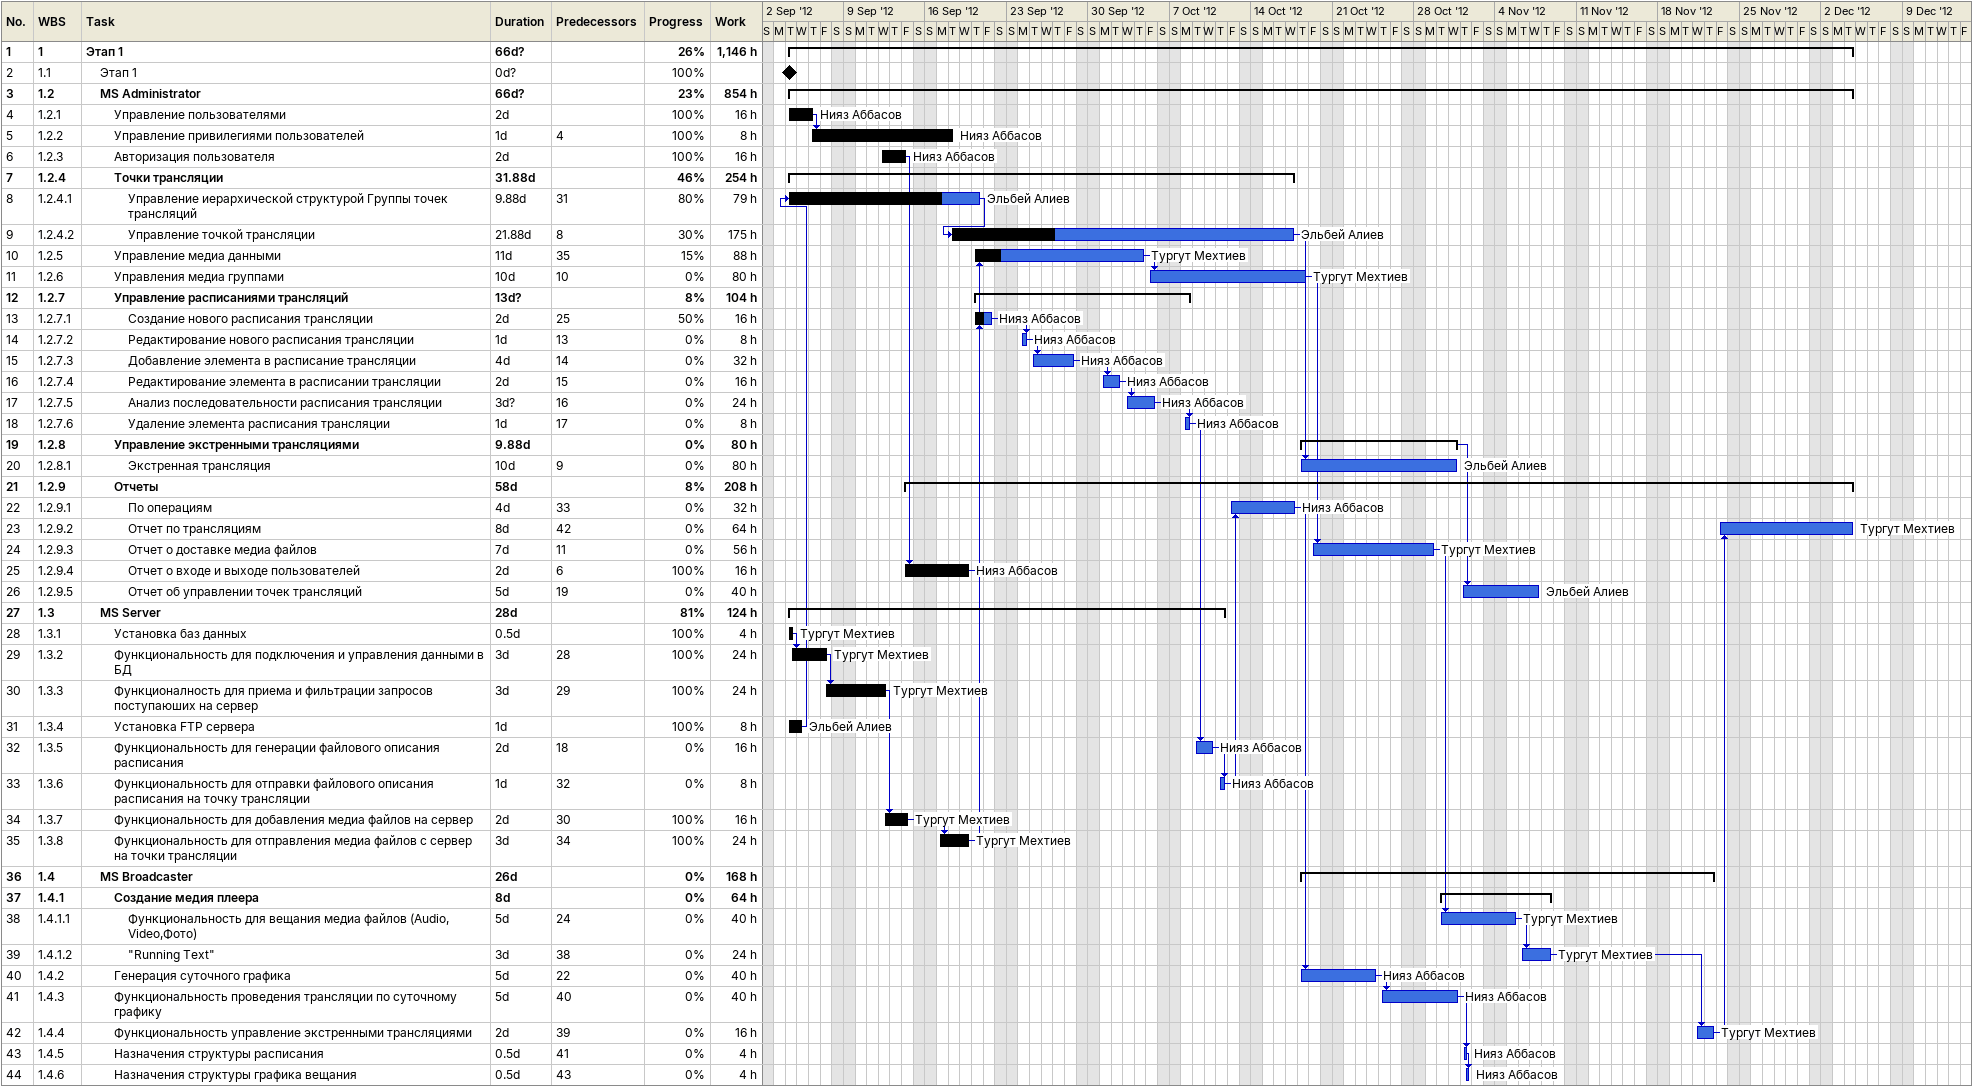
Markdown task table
| ID | WBS | Task | Duration | Start | Finish | Predecessors | Resources | % complete | Work (h) |
|---|---|---|---|---|---|---|---|---|---|
| 1 | 1 | **Этап 1** | 66d? | 2012-09-04 | 2012-12-04 |  |  | 26 | 1146 |
| 2 | 1.1 | Этап 1 | 0d? | 2012-09-04 | 2012-09-04 |  |  | 100 |  |
| 3 | 1.2 | **MS Administrator** | 66d? | 2012-09-04 | 2012-12-04 |  |  | 23 | 854 |
| 4 | 1.2.1 | Управление пользователями | 2d | 2012-09-04 | 2012-09-06 |  | Нияз Аббасов | 100 | 16 |
| 5 | 1.2.2 | Управление привилегиями пользователей | 1d | 2012-09-06 | 2012-09-18 | 4 | Нияз Аббасов | 100 | 8 |
| 6 | 1.2.3 | Авторизация пользователя | 2d | 2012-09-12 | 2012-09-14 |  | Нияз Аббасов | 100 | 16 |
| 7 | 1.2.4 | **Точки трансляции** | 31.88d | 2012-09-04 | 2012-10-17 |  |  | 46 | 254 |
| 8 | 1.2.4.1 | Управление иерархической структурой Группы точек трансляций | 9.88d | 2012-09-04 | 2012-09-20 | 31 | Эльбей Алиев | 80 | 79 |
| 9 | 1.2.4.2 | Управление точкой трансляции | 21.88d | 2012-09-18 | 2012-10-17 | 8 | Эльбей Алиев | 30 | 175 |
| 10 | 1.2.5 | Управление медиа данными | 11d | 2012-09-20 | 2012-10-04 | 35 | Тургут Мехтиев | 15 | 88 |
| 11 | 1.2.6 | Управления медиа группами | 10d | 2012-10-05 | 2012-10-18 | 10 | Тургут Мехтиев | 0 | 80 |
| 12 | 1.2.7 | **Управление расписаниями трансляций** | 13d? | 2012-09-20 | 2012-10-08 |  |  | 8 | 104 |
| 13 | 1.2.7.1 | Создание нового расписания трансляции | 2d | 2012-09-20 | 2012-09-21 | 25 | Нияз Аббасов | 50 | 16 |
| 14 | 1.2.7.2 | Редактирование нового расписания трансляции | 1d | 2012-09-24 | 2012-09-24 | 13 | Нияз Аббасов | 0 | 8 |
| 15 | 1.2.7.3 | Добавление элемента в расписание трансляции | 4d | 2012-09-25 | 2012-09-28 | 14 | Нияз Аббасов | 0 | 32 |
| 16 | 1.2.7.4 | Редактирование элемента в расписании трансляции | 2d | 2012-10-01 | 2012-10-02 | 15 | Нияз Аббасов | 0 | 16 |
| 17 | 1.2.7.5 | Анализ последовательности расписания трансляции | 3d? | 2012-10-03 | 2012-10-05 | 16 | Нияз Аббасов | 0 | 24 |
| 18 | 1.2.7.6 | Удаление элемента расписания трансляции | 1d | 2012-10-08 | 2012-10-08 | 17 | Нияз Аббасов | 0 | 8 |
| 19 | 1.2.8 | **Управление экстренными трансляциями** | 9.88d | 2012-10-18 | 2012-10-31 |  |  | 0 | 80 |
| 20 | 1.2.8.1 | Экстренная трансляция | 10d | 2012-10-18 | 2012-10-31 | 9 | Эльбей Алиев | 0 | 80 |
| 21 | 1.2.9 | **Отчеты** | 58d | 2012-09-14 | 2012-12-04 |  |  | 8 | 208 |
| 22 | 1.2.9.1 | По операциям | 4d | 2012-10-12 | 2012-10-17 | 33 | Нияз Аббасов | 0 | 32 |
| 23 | 1.2.9.2 | Отчет по трансляциям | 8d | 2012-11-23 | 2012-12-04 | 42 | Тургут Мехтиев | 0 | 64 |
| 24 | 1.2.9.3 | Отчет о доставке медиа файлов | 7d | 2012-10-19 | 2012-10-29 | 11 | Тургут Мехтиев | 0 | 56 |
| 25 | 1.2.9.4 | Отчет о входе и выходе пользователей | 2d | 2012-09-14 | 2012-09-19 | 6 | Нияз Аббасов | 100 | 16 |
| 26 | 1.2.9.5 | Отчет об управлении точек трансляций | 5d | 2012-11-01 | 2012-11-07 | 19 | Эльбей Алиев | 0 | 40 |
| 27 | 1.3 | **MS Server** | 28d | 2012-09-04 | 2012-10-11 |  |  | 81 | 124 |
| 28 | 1.3.1 | Установка баз данных | 0.5d | 2012-09-04 | 2012-09-04 |  | Тургут Мехтиев | 100 | 4 |
| 29 | 1.3.2 | Функциональность для подключения и управления данными в БД | 3d | 2012-09-04 | 2012-09-07 | 28 | Тургут Мехтиев | 100 | 24 |
| 30 | 1.3.3 | Функционалность для приема и фильтрации запросов поступаюших на сервер | 3d | 2012-09-07 | 2012-09-12 | 29 | Тургут Мехтиев | 100 | 24 |
| 31 | 1.3.4 | Установка FTP сервера | 1d | 2012-09-04 | 2012-09-05 |  | Эльбей Алиев | 100 | 8 |
| 32 | 1.3.5 | Функциональность для генерации файлового описания расписания | 2d | 2012-10-09 | 2012-10-10 | 18 | Нияз Аббасов | 0 | 16 |
| 33 | 1.3.6 | Функциональность для отправки файлового описания расписания на точку трансляции | 1d | 2012-10-11 | 2012-10-11 | 32 | Нияз Аббасов | 0 | 8 |
| 34 | 1.3.7 | Функциональность для добавления медиа файлов на сервер | 2d | 2012-09-12 | 2012-09-14 | 30 | Тургут Мехтиев | 100 | 16 |
| 35 | 1.3.8 | Функциональность для отправления медиа файлов с сервер на точки трансляции | 3d | 2012-09-17 | 2012-09-19 | 34 | Тургут Мехтиев | 100 | 24 |
| 36 | 1.4 | **MS Broadcaster** | 26d | 2012-10-18 | 2012-11-22 |  |  | 0 | 168 |
| 37 | 1.4.1 | **Создание медия плеера** | 8d | 2012-10-30 | 2012-11-08 |  |  | 0 | 64 |
| 38 | 1.4.1.1 | Функциональность для вещания медиа файлов (Audio, Video,Фото) | 5d | 2012-10-30 | 2012-11-05 | 24 | Тургут Мехтиев | 0 | 40 |
| 39 | 1.4.1.2 | "Running Text" | 3d | 2012-11-06 | 2012-11-08 | 38 | Тургут Мехтиев | 0 | 24 |
| 40 | 1.4.2 | Генерация суточного графика | 5d | 2012-10-18 | 2012-10-24 | 22 | Нияз Аббасов | 0 | 40 |
| 41 | 1.4.3 | Функциональность проведения трансляции по суточному графику | 5d | 2012-10-25 | 2012-10-31 | 40 | Нияз Аббасов | 0 | 40 |
| 42 | 1.4.4 | Функциональность управление экстренными трансляциями | 2d | 2012-11-21 | 2012-11-22 | 39 | Тургут Мехтиев | 0 | 16 |
| 43 | 1.4.5 | Назначения структуры расписания | 0.5d | 2012-11-01 | 2012-11-01 | 41 | Нияз Аббасов | 0 | 4 |
| 44 | 1.4.6 | Назначения структуры графика вещания | 0.5d | 2012-11-01 | 2012-11-01 | 43 | Нияз Аббасов | 0 | 4 |
